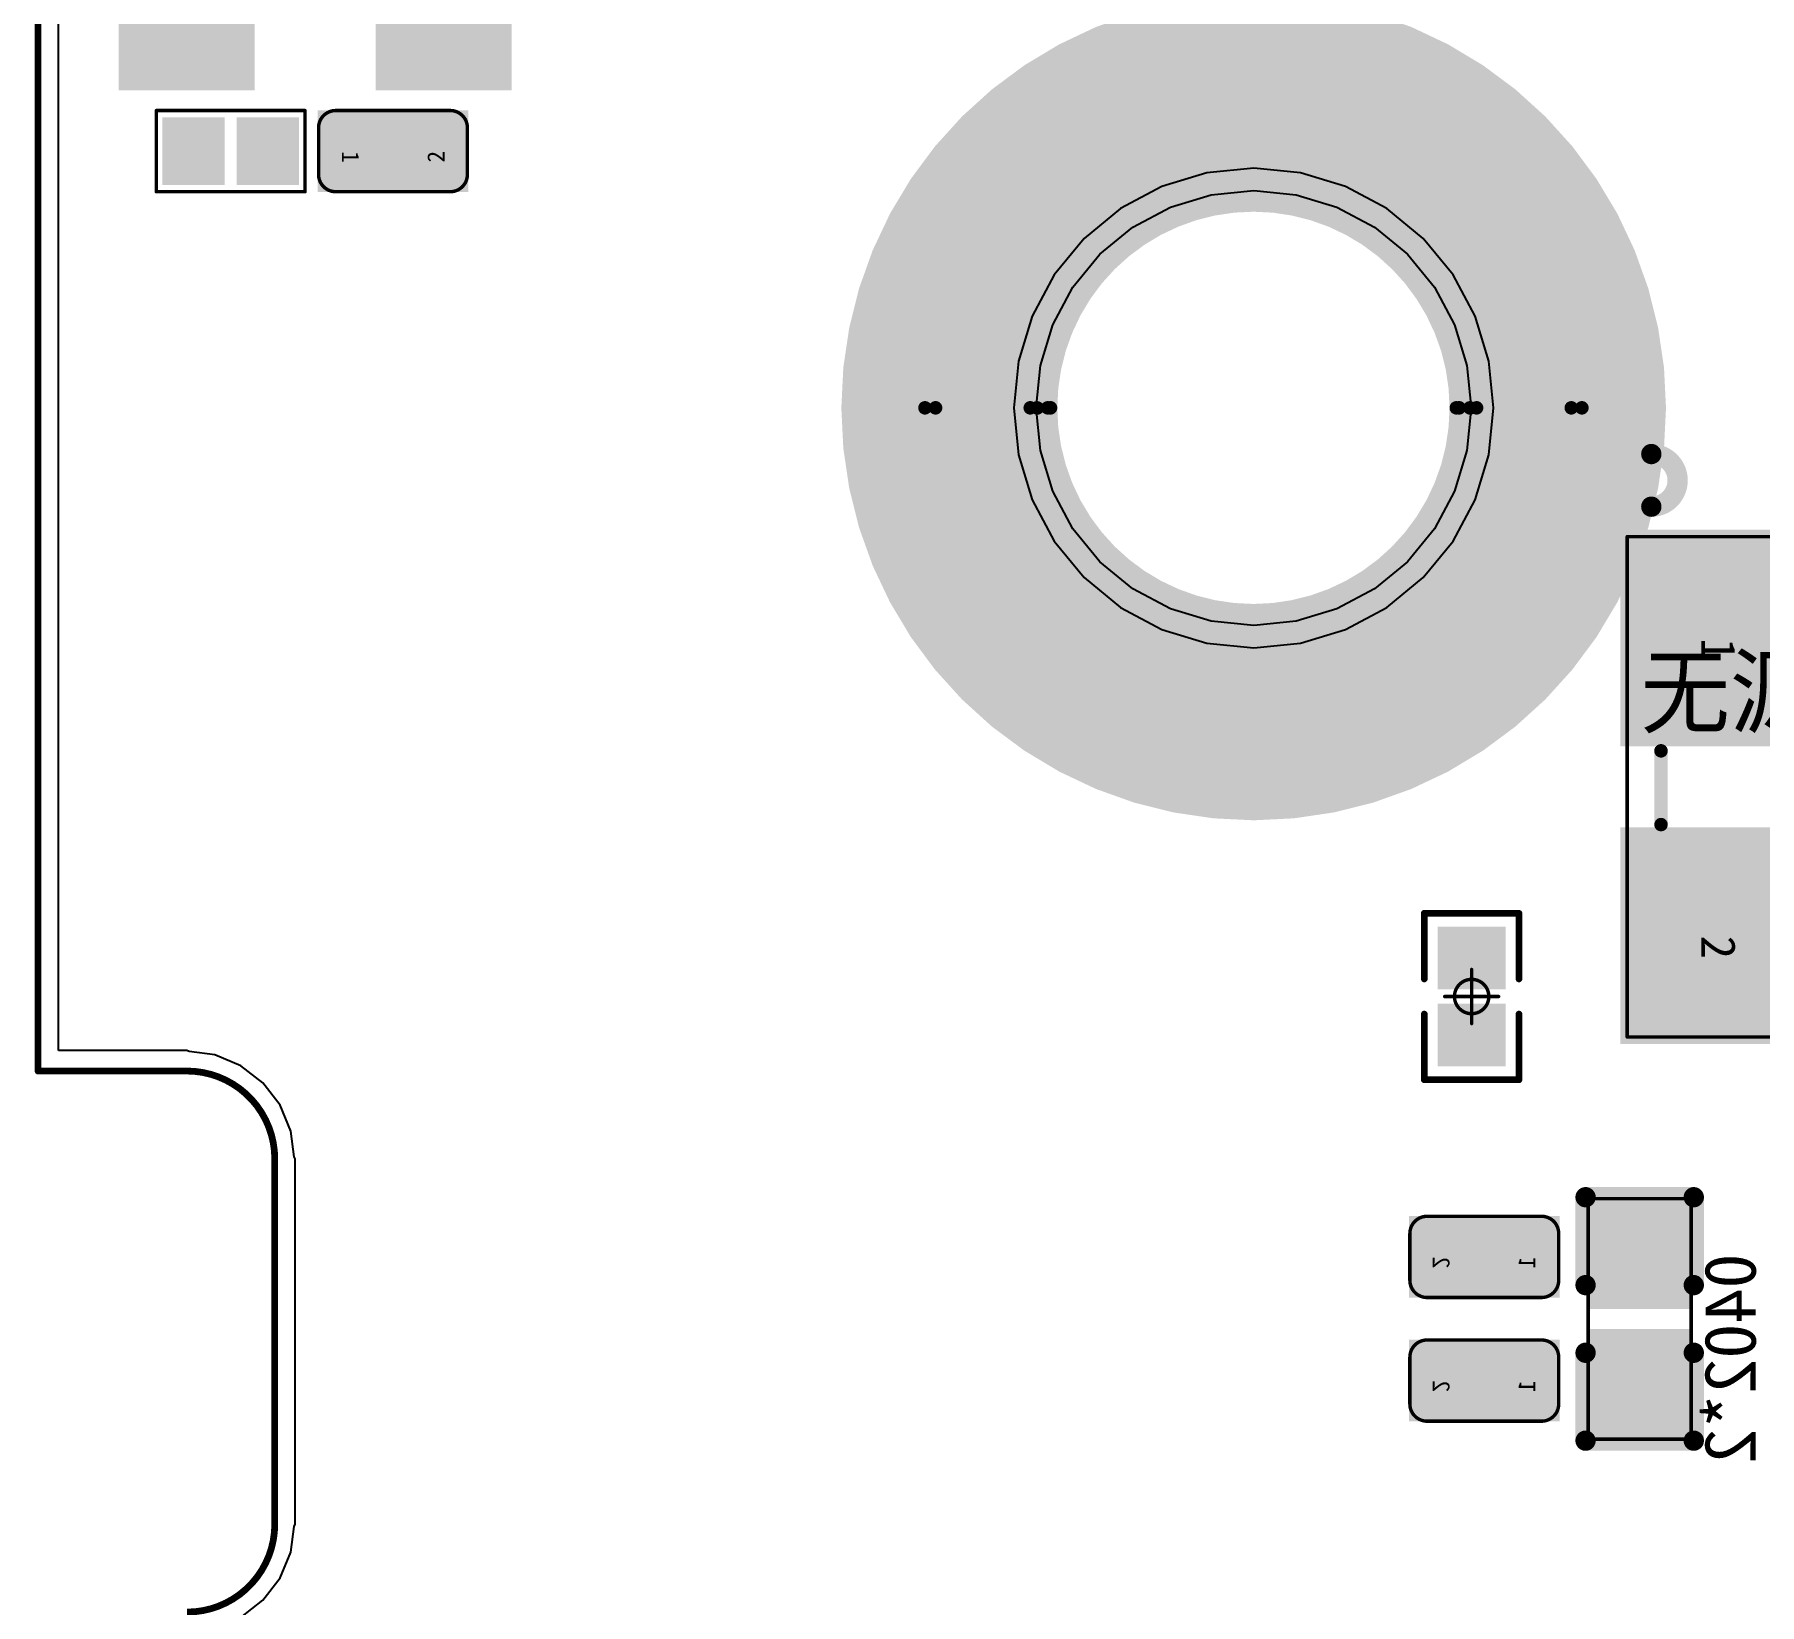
# Model space of a CAD drawing. Header units: millimetres. Extents: x 7.33 to 10.08, y 7.01 to 8.78.
# Drawn here: x 7.333 to 7.835, y 7.722 to 8.179 of the extents above; entities that cross this region are included whole.
import ezdxf

# ---------------------------------------------------------------- set-up
doc = ezdxf.new("R2010")
doc.units = ezdxf.units.MM
doc.header["$MEASUREMENT"] = 0
for name, color, linetype in [('BottomLayer', 5, 'Continuous'), ('BottomOverlay', 54, 'Continuous'), ('BottomPaste', 16, 'Continuous'), ('BottomSolder', 6, 'Continuous'), ('KeepOutLayer', 6, 'Continuous'), ('Mechanical1', 6, 'Continuous'), ('Mechanical15', 56, 'Continuous'), ('Mechanical16', 56, 'Continuous'), ('Mechanical20', 56, 'Continuous'), ('Mechanical5', 56, 'Continuous'), ('MidLayer5', 130, 'Continuous'), ('MidLayer6', 216, 'Continuous'), ('MultiLayer', 9, 'Continuous'), ('TopLayer', 1, 'Continuous'), ('TopOverlay', 2, 'Continuous'), ('TopPaste', 8, 'Continuous'), ('TopSolder', 216, 'Continuous')]:
    doc.layers.add(name, color=color, linetype=linetype)

# ---------------------------------------------------------------- blocks, each defined once
blk = doc.blocks.new('R0201_1')
at = {"layer": 'Mechanical15'}
for points, const_width in [([(0.005, 0, 1), (-0.005, 0, 1)], 0.001), ([(-0.00025, 0.00787, 1), (0.00025, 0.00787, 1)], 0.0005), ([(-0.00812, 0, 1), (-0.00762, 0, 1)], 0.0005), ([(-0.00525, 0, 1), (-0.00475, 0, 1)], 0.0005), ([(0.00475, 0, 1), (0.00525, 0, 1)], 0.0005), ([(0.00762, 0, 1), (0.00812, 0, 1)], 0.0005), ([(-0.00025, -0.00787, 1), (0.00025, -0.00787, 1)], 0.0005)]:
    blk.add_lwpolyline(points, format="xyb", close=True, dxfattribs=dict(at, const_width=const_width))
at = {"layer": 'Mechanical15', "const_width": 0.001}
for points in [[(0, 0.00787), (0, -0.00787)], [(-0.00787, 0), (0.00787, 0)]]:
    blk.add_lwpolyline(points, dxfattribs=at)
at = {"layer": 'TopLayer'}
for points in [[(-0.01831, -0.00787), (-0.00413, -0.00787), (-0.01831, 0.00787), (-0.00413, 0.00787)], [(0.00413, -0.00787), (0.01831, -0.00787), (0.00413, 0.00787), (0.01831, 0.00787)]]:
    blk.add_solid(points, dxfattribs=at)
at = {"layer": 'TopOverlay', "const_width": 0.00197}
for points in [[(-0.02421, 0.01378), (-0.00512, 0.01378)], [(-0.02421, 0.01378), (-0.02421, -0.01378)], [(0.00512, 0.01378), (0.02421, 0.01378)], [(0.02421, 0.01378), (0.02421, -0.01378)], [(-0.02421, -0.01378), (-0.00512, -0.01378)], [(0.00512, -0.01378), (0.02421, -0.01378)]]:
    blk.add_lwpolyline(points, dxfattribs=at)
at = {"layer": 'TopOverlay', "const_width": 0.000984}
for points in [[(-0.0247, 0.01378, 1), (-0.02372, 0.01378, 1)], [(-0.0247, 0.01378, 1), (-0.02372, 0.01378, 1)], [(-0.00561, 0.01378, 1), (-0.00463, 0.01378, 1)], [(0.00463, 0.01378, 1), (0.00561, 0.01378, 1)], [(0.02372, 0.01378, 1), (0.0247, 0.01378, 1)], [(0.02372, 0.01378, 1), (0.0247, 0.01378, 1)], [(-0.0247, -0.01378, 1), (-0.02372, -0.01378, 1)], [(-0.0247, -0.01378, 1), (-0.02372, -0.01378, 1)], [(-0.00561, -0.01378, 1), (-0.00463, -0.01378, 1)], [(0.00463, -0.01378, 1), (0.00561, -0.01378, 1)], [(0.02372, -0.01378, 1), (0.0247, -0.01378, 1)], [(0.02372, -0.01378, 1), (0.0247, -0.01378, 1)]]:
    blk.add_lwpolyline(points, format="xyb", close=True, dxfattribs=at)
at = {"layer": 'TopPaste'}
for points in [[(-0.01831, -0.00787), (-0.00413, -0.00787), (-0.01831, 0.00787), (-0.00413, 0.00787)], [(0.00413, -0.00787), (0.01831, -0.00787), (0.00413, 0.00787), (0.01831, 0.00787)]]:
    blk.add_solid(points, dxfattribs=at)
at = {"layer": 'TopSolder'}
for points in [[(-0.02031, -0.00987), (-0.00213, -0.00987), (-0.02031, 0.00987), (-0.00213, 0.00987)], [(0.00213, -0.00987), (0.02031, -0.00987), (0.00213, 0.00987), (0.02031, 0.00987)]]:
    blk.add_solid(points, dxfattribs=at)
blk = doc.blocks.new('CRY4_3R20X2R50X0R80_8')
at = {"layer": 'Mechanical16'}
for points, const_width in [([(-0.07283, 0.05906), (0.07283, 0.05906)], 0.001), ([(-0.07283, 0.05906), (-0.07283, -0.05906)], 0.001), ([(0.07283, 0.05906), (0.07283, -0.05906)], 0.001), ([(-0.01047, 0.04973), (0.01099, 0.04973)], 0.00394), ([(-0.06299, 0.00718), (-0.06299, -0.00561)], 0.00394), ([(0.06299, 0.00674), (0.06299, -0.00577)], 0.00394), ([(-0.01047, -0.04921), (0.01099, -0.04921)], 0.00394), ([(-0.07283, -0.05906), (0.07283, -0.05906)], 0.001)]:
    blk.add_lwpolyline(points, dxfattribs=dict(at, const_width=const_width))
for points, const_width in [([(-0.07308, 0.05906, 1), (-0.07258, 0.05906, 1)], 0.0005), ([(-0.07308, 0.05906, 1), (-0.07258, 0.05906, 1)], 0.0005), ([(0.07258, 0.05906, 1), (0.07308, 0.05906, 1)], 0.0005), ([(0.07258, 0.05906, 1), (0.07308, 0.05906, 1)], 0.0005), ([(-0.01145, 0.04973, 1), (-0.00949, 0.04973, 1)], 0.00197), ([(0.01001, 0.04973, 1), (0.01197, 0.04973, 1)], 0.00197), ([(-0.06398, 0.00718, 1), (-0.062, 0.00718, 1)], 0.00197), ([(0.062, 0.00674, 1), (0.06398, 0.00674, 1)], 0.00197), ([(-0.06398, -0.00561, 1), (-0.062, -0.00561, 1)], 0.00197), ([(0.062, -0.00577, 1), (0.06398, -0.00577, 1)], 0.00197), ([(-0.08154, -0.05203, 1), (-0.09686, -0.05203, 1)], 0.00591), ([(-0.09834, -0.05203, 1), (-0.09538, -0.05203, 1)], 0.00296), ([(-0.08302, -0.05203, 1), (-0.08006, -0.05203, 1)], 0.00296), ([(-0.01145, -0.04921, 1), (-0.00949, -0.04921, 1)], 0.00197), ([(0.01001, -0.04921, 1), (0.01197, -0.04921, 1)], 0.00197), ([(-0.07308, -0.05906, 1), (-0.07258, -0.05906, 1)], 0.0005), ([(-0.07308, -0.05906, 1), (-0.07258, -0.05906, 1)], 0.0005), ([(0.07258, -0.05906, 1), (0.07308, -0.05906, 1)], 0.0005), ([(0.07258, -0.05906, 1), (0.07308, -0.05906, 1)], 0.0005)]:
    blk.add_lwpolyline(points, format="xyb", close=True, dxfattribs=dict(at, const_width=const_width))
at = {"layer": 'TopLayer'}
for points in [[(-0.01575, 0.00984), (-0.01575, 0.05708), (-0.07087, 0.00984), (-0.07087, 0.05708)], [(0.07087, 0.00984), (0.07087, 0.05708), (0.01575, 0.00984), (0.01575, 0.05708)], [(-0.01575, -0.05708), (-0.01575, -0.00984), (-0.07087, -0.05708), (-0.07087, -0.00984)], [(0.07087, -0.05708), (0.07087, -0.00984), (0.01575, -0.05708), (0.01575, -0.00984)]]:
    blk.add_solid(points, dxfattribs=at)
at = {"layer": 'TopOverlay', "const_width": 0.00394}
for points in [[(-0.01047, 0.04973), (0.01099, 0.04973)], [(-0.06299, 0.00718), (-0.06299, -0.00561)], [(0.06299, 0.00674), (0.06299, -0.00577)], [(-0.01047, -0.04921), (0.01099, -0.04921)]]:
    blk.add_lwpolyline(points, dxfattribs=at)
at = {"layer": 'TopOverlay'}
for points, const_width in [([(-0.01145, 0.04973, 1), (-0.00949, 0.04973, 1)], 0.00197), ([(0.01001, 0.04973, 1), (0.01197, 0.04973, 1)], 0.00197), ([(-0.06398, 0.00718, 1), (-0.062, 0.00718, 1)], 0.00197), ([(0.062, 0.00674, 1), (0.06398, 0.00674, 1)], 0.00197), ([(-0.06398, -0.00561, 1), (-0.062, -0.00561, 1)], 0.00197), ([(0.062, -0.00577, 1), (0.06398, -0.00577, 1)], 0.00197), ([(-0.08154, -0.05203, 1), (-0.09686, -0.05203, 1)], 0.00591), ([(-0.09834, -0.05203, 1), (-0.09538, -0.05203, 1)], 0.00296), ([(-0.08302, -0.05203, 1), (-0.08006, -0.05203, 1)], 0.00296), ([(-0.01145, -0.04921, 1), (-0.00949, -0.04921, 1)], 0.00197), ([(0.01001, -0.04921, 1), (0.01197, -0.04921, 1)], 0.00197)]:
    blk.add_lwpolyline(points, format="xyb", close=True, dxfattribs=dict(at, const_width=const_width))
at = {"layer": 'TopPaste'}
for points in [[(-0.01575, 0.00984), (-0.01575, 0.05708), (-0.07087, 0.00984), (-0.07087, 0.05708)], [(0.07087, 0.00984), (0.07087, 0.05708), (0.01575, 0.00984), (0.01575, 0.05708)], [(-0.01575, -0.05708), (-0.01575, -0.00984), (-0.07087, -0.05708), (-0.07087, -0.00984)], [(0.07087, -0.05708), (0.07087, -0.00984), (0.01575, -0.05708), (0.01575, -0.00984)]]:
    blk.add_solid(points, dxfattribs=at)
at = {"layer": 'TopSolder'}
for points in [[(-0.01175, 0.00584), (-0.01175, 0.06108), (-0.07487, 0.00584), (-0.07487, 0.06108)], [(0.07487, 0.00584), (0.07487, 0.06108), (0.01175, 0.00584), (0.01175, 0.06108)], [(-0.01175, -0.06108), (-0.01175, -0.00584), (-0.07487, -0.06108), (-0.07487, -0.00584)], [(0.07487, -0.06108), (0.07487, -0.00584), (0.01175, -0.06108), (0.01175, -0.00584)]]:
    blk.add_solid(points, dxfattribs=at)
at = {"layer": 'Mechanical20'}
for s, p in [('4', (-0.04331, 0.02946)), ('3', (0.04331, 0.02946)), ('1', (-0.04331, -0.03746)), ('2', (0.04331, -0.03746))]:
    blk.add_text(s, height=0.01, dxfattribs=at).set_placement(p)
blk = doc.blocks.new('R0201_66')
at = {"layer": 'TopLayer'}
for points in [[(-0.01792, -0.00787), (-0.00375, -0.00787), (-0.01792, 0.00788), (-0.00375, 0.00788)], [(0.00374, -0.00787), (0.01791, -0.00787), (0.00374, 0.00788), (0.01791, 0.00788)]]:
    blk.add_solid(points, dxfattribs=at)
at = {"layer": 'TopOverlay', "const_width": 0.001}
for points in [[(-0.02166, 0.01182), (0.02166, 0.01182)], [(-0.02166, -0.01182), (-0.02166, 0.01182)], [(0.02166, -0.01182), (0.02166, 0.01182)], [(-0.02166, -0.01182), (0.02166, -0.01182)]]:
    blk.add_lwpolyline(points, dxfattribs=at)
at = {"layer": 'TopOverlay', "const_width": 0.0005}
for points in [[(-0.02191, 0.01182, 1), (-0.02141, 0.01182, 1)], [(-0.02191, 0.01182, 1), (-0.02141, 0.01182, 1)], [(0.02141, 0.01182, 1), (0.02191, 0.01182, 1)], [(0.02141, 0.01182, 1), (0.02191, 0.01182, 1)], [(-0.02191, -0.01182, 1), (-0.02141, -0.01182, 1)], [(-0.02191, -0.01182, 1), (-0.02141, -0.01182, 1)], [(0.02141, -0.01182, 1), (0.02191, -0.01182, 1)], [(0.02141, -0.01182, 1), (0.02191, -0.01182, 1)]]:
    blk.add_lwpolyline(points, format="xyb", close=True, dxfattribs=at)
at = {"layer": 'TopPaste'}
for points in [[(-0.01792, -0.00787), (-0.00375, -0.00787), (-0.01792, 0.00788), (-0.00375, 0.00788)], [(0.00374, -0.00787), (0.01791, -0.00787), (0.00374, 0.00788), (0.01791, 0.00788)]]:
    blk.add_solid(points, dxfattribs=at)
at = {"layer": 'TopSolder'}
for points in [[(-0.01992, -0.00987), (-0.00175, -0.00987), (-0.01992, 0.00988), (-0.00175, 0.00988)], [(0.00174, -0.00987), (0.01991, -0.00987), (0.00174, 0.00988), (0.01991, 0.00988)]]:
    blk.add_solid(points, dxfattribs=at)
blk = doc.blocks.new('R0402_B_198')
at = {"layer": 'BottomLayer'}
for points in [[(-0.0069, 0.01082), (-0.02855, 0.01082), (-0.0069, -0.01082), (-0.02855, -0.01082)], [(0.02855, 0.01082), (0.0069, 0.01082), (0.02855, -0.01082), (0.0069, -0.01082)]]:
    blk.add_solid(points, dxfattribs=at)
at = {"layer": 'BottomOverlay', "const_width": 0.00591}
for points in [[(-0.03543, 0.01575), (-0.00984, 0.01575)], [(-0.03543, 0.01575), (-0.03543, -0.01575)], [(0.00984, 0.01575), (0.03543, 0.01575)], [(0.03543, 0.01575), (0.03543, -0.01575)], [(-0.03543, -0.01575), (-0.00984, -0.01575)], [(0.00984, -0.01575), (0.03543, -0.01575)]]:
    blk.add_lwpolyline(points, dxfattribs=at)
at = {"layer": 'BottomOverlay', "const_width": 0.00295}
for points in [[(-0.03691, 0.01575, 1), (-0.03395, 0.01575, 1)], [(-0.03691, 0.01575, 1), (-0.03395, 0.01575, 1)], [(-0.01132, 0.01575, 1), (-0.00836, 0.01575, 1)], [(0.00836, 0.01575, 1), (0.01132, 0.01575, 1)], [(0.03395, 0.01575, 1), (0.03691, 0.01575, 1)], [(0.03395, 0.01575, 1), (0.03691, 0.01575, 1)], [(-0.03691, -0.01575, 1), (-0.03395, -0.01575, 1)], [(-0.03691, -0.01575, 1), (-0.03395, -0.01575, 1)], [(-0.01132, -0.01575, 1), (-0.00836, -0.01575, 1)], [(0.00836, -0.01575, 1), (0.01132, -0.01575, 1)], [(0.03395, -0.01575, 1), (0.03691, -0.01575, 1)], [(0.03395, -0.01575, 1), (0.03691, -0.01575, 1)]]:
    blk.add_lwpolyline(points, format="xyb", close=True, dxfattribs=at)
at = {"layer": 'BottomPaste'}
for points in [[(-0.0069, 0.01082), (-0.02855, 0.01082), (-0.0069, -0.01082), (-0.02855, -0.01082)], [(0.02855, 0.01082), (0.0069, 0.01082), (0.02855, -0.01082), (0.0069, -0.01082)]]:
    blk.add_solid(points, dxfattribs=at)
at = {"layer": 'BottomSolder'}
for points in [[(-0.0029, 0.01482), (-0.03254, 0.01482), (-0.0029, -0.01482), (-0.03254, -0.01482)], [(0.03254, 0.01482), (0.0029, 0.01482), (0.03254, -0.01482), (0.0029, -0.01482)]]:
    blk.add_solid(points, dxfattribs=at)
at = {"layer": 'Mechanical16'}
for points, const_width in [([(-0.03543, 0.01575), (-0.03543, -0.01575)], 0.00591), ([(-0.03543, 0.01575), (-0.00984, 0.01575)], 0.00591), ([(-0.035, 0.015), (0.035, 0.015)], 0.001), ([(-0.035, 0.015), (-0.035, -0.015)], 0.001), ([(0.00984, 0.01575), (0.03543, 0.01575)], 0.00591), ([(0.03543, 0.01575), (0.03543, -0.01575)], 0.00591), ([(0.035, 0.015), (0.035, -0.015)], 0.001), ([(-0.03543, -0.01575), (-0.00984, -0.01575)], 0.00591), ([(-0.035, -0.015), (0.035, -0.015)], 0.001), ([(0.00984, -0.01575), (0.03543, -0.01575)], 0.00591)]:
    blk.add_lwpolyline(points, dxfattribs=dict(at, const_width=const_width))
for points, const_width in [([(-0.03691, 0.01575, 1), (-0.03395, 0.01575, 1)], 0.00295), ([(-0.03691, 0.01575, 1), (-0.03395, 0.01575, 1)], 0.00295), ([(-0.03525, 0.015, 1), (-0.03475, 0.015, 1)], 0.0005), ([(-0.03525, 0.015, 1), (-0.03475, 0.015, 1)], 0.0005), ([(-0.01132, 0.01575, 1), (-0.00836, 0.01575, 1)], 0.00295), ([(0.00836, 0.01575, 1), (0.01132, 0.01575, 1)], 0.00295), ([(0.03395, 0.01575, 1), (0.03691, 0.01575, 1)], 0.00295), ([(0.03395, 0.01575, 1), (0.03691, 0.01575, 1)], 0.00295), ([(0.03475, 0.015, 1), (0.03525, 0.015, 1)], 0.0005), ([(0.03475, 0.015, 1), (0.03525, 0.015, 1)], 0.0005), ([(-0.03691, -0.01575, 1), (-0.03395, -0.01575, 1)], 0.00295), ([(-0.03691, -0.01575, 1), (-0.03395, -0.01575, 1)], 0.00295), ([(-0.03525, -0.015, 1), (-0.03475, -0.015, 1)], 0.0005), ([(-0.03525, -0.015, 1), (-0.03475, -0.015, 1)], 0.0005), ([(-0.01132, -0.01575, 1), (-0.00836, -0.01575, 1)], 0.00295), ([(0.00836, -0.01575, 1), (0.01132, -0.01575, 1)], 0.00295), ([(0.03395, -0.01575, 1), (0.03691, -0.01575, 1)], 0.00295), ([(0.03395, -0.01575, 1), (0.03691, -0.01575, 1)], 0.00295), ([(0.03475, -0.015, 1), (0.03525, -0.015, 1)], 0.0005), ([(0.03475, -0.015, 1), (0.03525, -0.015, 1)], 0.0005)]:
    blk.add_lwpolyline(points, format="xyb", close=True, dxfattribs=dict(at, const_width=const_width))
blk = doc.blocks.new('SOT_23_214')
at = {"layer": 'Mechanical16', "const_width": 0.00606}
for points in [[(-0.06299, 0.03543), (-0.03, 0.03543)], [(-0.06299, -0.03557), (-0.06299, 0.03543)], [(0.03, 0.03543), (0.06299, 0.03543)], [(0.06299, -0.03557), (0.06299, 0.03543)], [(-0.00984, -0.03543), (0.00984, -0.03543)]]:
    blk.add_lwpolyline(points, dxfattribs=at)
at = {"layer": 'Mechanical16', "const_width": 0.00303}
for points in [[(-0.0645, 0.03543, 1), (-0.06147, 0.03543, 1)], [(-0.0645, 0.03543, 1), (-0.06147, 0.03543, 1)], [(-0.03151, 0.03543, 1), (-0.02849, 0.03543, 1)], [(0.02849, 0.03543, 1), (0.03151, 0.03543, 1)], [(0.06147, 0.03543, 1), (0.0645, 0.03543, 1)], [(0.06147, 0.03543, 1), (0.0645, 0.03543, 1)], [(-0.0645, -0.03557, 1), (-0.06147, -0.03557, 1)], [(-0.01135, -0.03543, 1), (-0.00832, -0.03543, 1)], [(0.00832, -0.03543, 1), (0.01135, -0.03543, 1)], [(0.06147, -0.03557, 1), (0.0645, -0.03557, 1)]]:
    blk.add_lwpolyline(points, format="xyb", close=True, dxfattribs=at)
at = {"layer": 'TopLayer'}
for points in [[(-0.01575, 0.02166), (0.01575, 0.02166), (-0.01575, 0.06497), (0.01575, 0.06497)], [(-0.05315, -0.06497), (-0.02165, -0.06497), (-0.05315, -0.02166), (-0.02165, -0.02166)], [(0.02165, -0.06497), (0.05315, -0.06497), (0.02165, -0.02166), (0.05315, -0.02166)]]:
    blk.add_solid(points, dxfattribs=at)
at = {"layer": 'TopOverlay', "const_width": 0.00606}
for points in [[(-0.06299, -0.03557), (-0.06299, 0.03543)], [(-0.06299, 0.03543), (-0.03, 0.03543)], [(0.03, 0.03543), (0.06299, 0.03543)], [(0.06299, -0.03557), (0.06299, 0.03543)], [(-0.00984, -0.03543), (0.00984, -0.03543)]]:
    blk.add_lwpolyline(points, dxfattribs=at)
at = {"layer": 'TopOverlay', "const_width": 0.00303}
for points in [[(-0.0645, 0.03543, 1), (-0.06147, 0.03543, 1)], [(-0.0645, 0.03543, 1), (-0.06147, 0.03543, 1)], [(-0.03151, 0.03543, 1), (-0.02849, 0.03543, 1)], [(0.02849, 0.03543, 1), (0.03151, 0.03543, 1)], [(0.06147, 0.03543, 1), (0.0645, 0.03543, 1)], [(0.06147, 0.03543, 1), (0.0645, 0.03543, 1)], [(-0.0645, -0.03557, 1), (-0.06147, -0.03557, 1)], [(-0.01135, -0.03543, 1), (-0.00832, -0.03543, 1)], [(0.00832, -0.03543, 1), (0.01135, -0.03543, 1)], [(0.06147, -0.03557, 1), (0.0645, -0.03557, 1)]]:
    blk.add_lwpolyline(points, format="xyb", close=True, dxfattribs=at)
at = {"layer": 'TopPaste'}
for points in [[(-0.01575, 0.02166), (0.01575, 0.02166), (-0.01575, 0.06497), (0.01575, 0.06497)], [(-0.05315, -0.06497), (-0.02165, -0.06497), (-0.05315, -0.02166), (-0.02165, -0.02166)], [(0.02165, -0.06497), (0.05315, -0.06497), (0.02165, -0.02166), (0.05315, -0.02166)]]:
    blk.add_solid(points, dxfattribs=at)
at = {"layer": 'TopSolder'}
for points in [[(-0.01975, 0.01766), (0.01975, 0.01766), (-0.01975, 0.06897), (0.01975, 0.06897)], [(-0.05715, -0.06897), (-0.01765, -0.06897), (-0.05715, -0.01766), (-0.01765, -0.01766)], [(0.01765, -0.06897), (0.05715, -0.06897), (0.01765, -0.01766), (0.05715, -0.01766)]]:
    blk.add_solid(points, dxfattribs=at)
blk = doc.blocks.new('C0201_312')
at = {"layer": 'TopLayer'}
for points in [[(-0.01792, -0.00787), (-0.00375, -0.00787), (-0.01792, 0.00788), (-0.00375, 0.00788)], [(0.00374, -0.00787), (0.01791, -0.00787), (0.00374, 0.00788), (0.01791, 0.00788)]]:
    blk.add_solid(points, dxfattribs=at)
at = {"layer": 'TopOverlay', "const_width": 0.001}
for points in [[(-0.02166, 0.00681, -0.414178), (-0.01666, 0.01182)], [(0.01665, 0.01182, -0.414132), (0.02166, 0.00681)], [(-0.01666, -0.01182, -0.414249), (-0.02166, -0.00681)], [(0.02166, -0.00681, -0.414214), (0.01665, -0.01182)]]:
    blk.add_lwpolyline(points, format="xyb", dxfattribs=at)
for points in [[(-0.01666, 0.01182), (0.01665, 0.01182)], [(-0.02166, -0.00681), (-0.02166, 0.00681)], [(0.02166, -0.00681), (0.02166, 0.00681)], [(-0.01666, -0.01182), (0.01665, -0.01182)]]:
    blk.add_lwpolyline(points, dxfattribs=at)
at = {"layer": 'TopOverlay', "const_width": 0.0005}
for points in [[(-0.01691, 0.01182, 1), (-0.01641, 0.01182, 1)], [(-0.01691, 0.01182, 1), (-0.01641, 0.01182, 1)], [(0.0164, 0.01182, 1), (0.0169, 0.01182, 1)], [(0.0164, 0.01182, 1), (0.0169, 0.01182, 1)], [(-0.02191, 0.00681, 1), (-0.02141, 0.00681, 1)], [(-0.02191, 0.00681, 1), (-0.02141, 0.00681, 1)], [(0.02141, 0.00681, 1), (0.02191, 0.00681, 1)], [(0.02141, 0.00681, 1), (0.02191, 0.00681, 1)], [(-0.02191, -0.00681, 1), (-0.02141, -0.00681, 1)], [(-0.02191, -0.00681, 1), (-0.02141, -0.00681, 1)], [(0.02141, -0.00681, 1), (0.02191, -0.00681, 1)], [(0.02141, -0.00681, 1), (0.02191, -0.00681, 1)], [(-0.01691, -0.01182, 1), (-0.01641, -0.01182, 1)], [(-0.01691, -0.01182, 1), (-0.01641, -0.01182, 1)], [(0.0164, -0.01182, 1), (0.0169, -0.01182, 1)], [(0.0164, -0.01182, 1), (0.0169, -0.01182, 1)]]:
    blk.add_lwpolyline(points, format="xyb", close=True, dxfattribs=at)
at = {"layer": 'TopPaste'}
for points in [[(-0.01792, -0.00787), (-0.00375, -0.00787), (-0.01792, 0.00788), (-0.00375, 0.00788)], [(0.00374, -0.00787), (0.01791, -0.00787), (0.00374, 0.00788), (0.01791, 0.00788)]]:
    blk.add_solid(points, dxfattribs=at)
at = {"layer": 'TopSolder'}
for points in [[(-0.02192, -0.01187), (0.00025, -0.01187), (-0.02192, 0.01188), (0.00025, 0.01188)], [(-0.00026, -0.01187), (0.02191, -0.01187), (-0.00026, 0.01188), (0.02191, 0.01188)]]:
    blk.add_solid(points, dxfattribs=at)
at = {"layer": 'Mechanical20'}
for s, rotation, p in [('1', 270, (-0.01484, 0)), ('2', 90, (0.015, -0.00333))]:
    blk.add_text(s, height=0.005, rotation=rotation, dxfattribs=at).set_placement(p)
blk = doc.blocks.new('C0201_B_538')
at = {"layer": 'BottomLayer'}
for points in [[(-0.01792, -0.00788), (-0.00375, -0.00788), (-0.01792, 0.00787), (-0.00375, 0.00787)], [(0.00374, -0.00788), (0.01791, -0.00788), (0.00374, 0.00787), (0.01791, 0.00787)]]:
    blk.add_solid(points, dxfattribs=at)
at = {"layer": 'BottomOverlay', "const_width": 0.001}
for points in [[(-0.02166, 0.00681, -0.414249), (-0.01666, 0.01182)], [(0.01665, 0.01182, -0.414214), (0.02166, 0.00681)], [(-0.01666, -0.01182, -0.414178), (-0.02166, -0.00681)], [(0.02166, -0.00681, -0.414132), (0.01665, -0.01182)]]:
    blk.add_lwpolyline(points, format="xyb", dxfattribs=at)
for points in [[(0.01665, 0.01182), (-0.01666, 0.01182)], [(-0.02166, 0.00681), (-0.02166, -0.00681)], [(0.02166, 0.00681), (0.02166, -0.00681)], [(0.01665, -0.01182), (-0.01666, -0.01182)]]:
    blk.add_lwpolyline(points, dxfattribs=at)
at = {"layer": 'BottomOverlay', "const_width": 0.0005}
for points in [[(-0.01691, 0.01182, 1), (-0.01641, 0.01182, 1)], [(-0.01691, 0.01182, 1), (-0.01641, 0.01182, 1)], [(0.0164, 0.01182, 1), (0.0169, 0.01182, 1)], [(0.0164, 0.01182, 1), (0.0169, 0.01182, 1)], [(-0.02191, 0.00681, 1), (-0.02141, 0.00681, 1)], [(-0.02191, 0.00681, 1), (-0.02141, 0.00681, 1)], [(0.02141, 0.00681, 1), (0.02191, 0.00681, 1)], [(0.02141, 0.00681, 1), (0.02191, 0.00681, 1)], [(-0.02191, -0.00681, 1), (-0.02141, -0.00681, 1)], [(-0.02191, -0.00681, 1), (-0.02141, -0.00681, 1)], [(0.02141, -0.00681, 1), (0.02191, -0.00681, 1)], [(0.02141, -0.00681, 1), (0.02191, -0.00681, 1)], [(-0.01691, -0.01182, 1), (-0.01641, -0.01182, 1)], [(-0.01691, -0.01182, 1), (-0.01641, -0.01182, 1)], [(0.0164, -0.01182, 1), (0.0169, -0.01182, 1)], [(0.0164, -0.01182, 1), (0.0169, -0.01182, 1)]]:
    blk.add_lwpolyline(points, format="xyb", close=True, dxfattribs=at)
at = {"layer": 'BottomPaste'}
for points in [[(-0.01792, -0.00788), (-0.00375, -0.00788), (-0.01792, 0.00787), (-0.00375, 0.00787)], [(0.00374, -0.00788), (0.01791, -0.00788), (0.00374, 0.00787), (0.01791, 0.00787)]]:
    blk.add_solid(points, dxfattribs=at)
at = {"layer": 'BottomSolder'}
for points in [[(-0.02192, -0.01188), (0.00025, -0.01188), (-0.02192, 0.01187), (0.00025, 0.01187)], [(-0.00026, -0.01188), (0.02191, -0.01188), (-0.00026, 0.01187), (0.02191, 0.01187)]]:
    blk.add_solid(points, dxfattribs=at)
at = {"layer": 'Mechanical20', "text_generation_flag": 2}
for s, rotation, p in [('1', -90, (-0.01484, 0)), ('2', 90, (0.015, 0.00333))]:
    blk.add_text(s, height=0.005, rotation=rotation, dxfattribs=at).set_placement(p)
blk = doc.blocks.new('C0201_B_539')
at = {"layer": 'BottomLayer'}
for points in [[(-0.01792, -0.00788), (-0.00375, -0.00788), (-0.01792, 0.00787), (-0.00375, 0.00787)], [(0.00374, -0.00788), (0.01791, -0.00788), (0.00374, 0.00787), (0.01791, 0.00787)]]:
    blk.add_solid(points, dxfattribs=at)
at = {"layer": 'BottomOverlay', "const_width": 0.001}
for points in [[(-0.02166, 0.00681, -0.414249), (-0.01666, 0.01182)], [(0.01665, 0.01182, -0.414214), (0.02166, 0.00681)], [(-0.01666, -0.01182, -0.414178), (-0.02166, -0.00681)], [(0.02166, -0.00681, -0.414132), (0.01665, -0.01182)]]:
    blk.add_lwpolyline(points, format="xyb", dxfattribs=at)
for points in [[(0.01665, 0.01182), (-0.01666, 0.01182)], [(-0.02166, 0.00681), (-0.02166, -0.00681)], [(0.02166, 0.00681), (0.02166, -0.00681)], [(0.01665, -0.01182), (-0.01666, -0.01182)]]:
    blk.add_lwpolyline(points, dxfattribs=at)
at = {"layer": 'BottomOverlay', "const_width": 0.0005}
for points in [[(-0.01691, 0.01182, 1), (-0.01641, 0.01182, 1)], [(-0.01691, 0.01182, 1), (-0.01641, 0.01182, 1)], [(0.0164, 0.01182, 1), (0.0169, 0.01182, 1)], [(0.0164, 0.01182, 1), (0.0169, 0.01182, 1)], [(-0.02191, 0.00681, 1), (-0.02141, 0.00681, 1)], [(-0.02191, 0.00681, 1), (-0.02141, 0.00681, 1)], [(0.02141, 0.00681, 1), (0.02191, 0.00681, 1)], [(0.02141, 0.00681, 1), (0.02191, 0.00681, 1)], [(-0.02191, -0.00681, 1), (-0.02141, -0.00681, 1)], [(-0.02191, -0.00681, 1), (-0.02141, -0.00681, 1)], [(0.02141, -0.00681, 1), (0.02191, -0.00681, 1)], [(0.02141, -0.00681, 1), (0.02191, -0.00681, 1)], [(-0.01691, -0.01182, 1), (-0.01641, -0.01182, 1)], [(-0.01691, -0.01182, 1), (-0.01641, -0.01182, 1)], [(0.0164, -0.01182, 1), (0.0169, -0.01182, 1)], [(0.0164, -0.01182, 1), (0.0169, -0.01182, 1)]]:
    blk.add_lwpolyline(points, format="xyb", close=True, dxfattribs=at)
at = {"layer": 'BottomPaste'}
for points in [[(-0.01792, -0.00788), (-0.00375, -0.00788), (-0.01792, 0.00787), (-0.00375, 0.00787)], [(0.00374, -0.00788), (0.01791, -0.00788), (0.00374, 0.00787), (0.01791, 0.00787)]]:
    blk.add_solid(points, dxfattribs=at)
at = {"layer": 'BottomSolder'}
for points in [[(-0.02192, -0.01188), (0.00025, -0.01188), (-0.02192, 0.01187), (0.00025, 0.01187)], [(-0.00026, -0.01188), (0.02191, -0.01188), (-0.00026, 0.01187), (0.02191, 0.01187)]]:
    blk.add_solid(points, dxfattribs=at)
at = {"layer": 'Mechanical20', "text_generation_flag": 2}
for s, rotation, p in [('1', -90, (-0.01484, 0)), ('2', 90, (0.015, 0.00333))]:
    blk.add_text(s, height=0.005, rotation=rotation, dxfattribs=at).set_placement(p)

msp = doc.modelspace()

# ---------------------------------------------------------------- linework, layer by layer
at = {"layer": 'BottomOverlay'}
for points, const_width in [([(7.78021, 8.06999, 1), (7.59518, 8.06999, 1)], 0.055), ([(7.78323, 8.07003, 1), (7.59202, 8.07003, 1)], 0.00394), ([(7.78015, 8.07003, 1), (7.59511, 8.07003, 1)], 0.00394), ([(7.75259, 8.07003, 1), (7.62267, 8.07003, 1)], 0.00394), ([(7.75062, 8.07003, 1), (7.62464, 8.07003, 1)], 0.00394), ([(7.74752, 8.07003, 1), (7.62773, 8.07003, 1)], 0.00394), ([(7.74668, 8.07003, 1), (7.62857, 8.07003, 1)], 0.00394), ([(7.58143, 8.06999, 1), (7.60893, 8.06999, 1)], 0.0275), ([(7.76646, 8.06999, 1), (7.79396, 8.06999, 1)], 0.0275), ([(7.59104, 8.07003, 1), (7.59301, 8.07003, 1)], 0.00197), ([(7.59412, 8.07003, 1), (7.59609, 8.07003, 1)], 0.00197), ([(7.62168, 8.07003, 1), (7.62365, 8.07003, 1)], 0.00197), ([(7.62365, 8.07003, 1), (7.62562, 8.07003, 1)], 0.00197), ([(7.62675, 8.07003, 1), (7.62872, 8.07003, 1)], 0.00197), ([(7.62759, 8.07003, 1), (7.62956, 8.07003, 1)], 0.00197), ([(7.7457, 8.07003, 1), (7.74767, 8.07003, 1)], 0.00197), ([(7.74654, 8.07003, 1), (7.74851, 8.07003, 1)], 0.00197), ([(7.74964, 8.07003, 1), (7.7516, 8.07003, 1)], 0.00197), ([(7.7516, 8.07003, 1), (7.75357, 8.07003, 1)], 0.00197), ([(7.77916, 8.07003, 1), (7.78113, 8.07003, 1)], 0.00197), ([(7.78225, 8.07003, 1), (7.78422, 8.07003, 1)], 0.00197)]:
    msp.add_lwpolyline(points, format="xyb", close=True, dxfattribs=dict(at, const_width=const_width))
at = {"layer": 'KeepOutLayer', "const_width": 0.00197}
for points in [[(7.33387, 7.877), (7.33387, 8.75889)], [(7.33387, 7.877), (7.37718, 7.877)], [(7.40277, 7.74511), (7.40277, 7.85141)]]:
    msp.add_lwpolyline(points, dxfattribs=at)
at = {"layer": 'KeepOutLayer'}
for points, const_width in [([(7.75069, 8.06999, 1), (7.6247, 8.06999, 1)], 0.00394), ([(7.62372, 8.06999, 1), (7.62569, 8.06999, 1)], 0.00197), ([(7.7497, 8.06999, 1), (7.75167, 8.06999, 1)], 0.00197), ([(7.33338, 7.877, 1), (7.33437, 7.877, 1)], 0.000984), ([(7.33338, 7.877, 1), (7.33437, 7.877, 1)], 0.000984), ([(7.37669, 7.877, 1), (7.37767, 7.877, 1)], 0.000984), ([(7.37669, 7.877, 1), (7.37767, 7.877, 1)], 0.000984), ([(7.40228, 7.85141, 1), (7.40326, 7.85141, 1)], 0.000984), ([(7.40228, 7.85141, 1), (7.40326, 7.85141, 1)], 0.000984), ([(7.40228, 7.74511, 1), (7.40326, 7.74511, 1)], 0.000984), ([(7.40228, 7.74511, 1), (7.40326, 7.74511, 1)], 0.000984)]:
    msp.add_lwpolyline(points, format="xyb", close=True, dxfattribs=dict(at, const_width=const_width))
at = {"layer": 'KeepOutLayer', "const_width": 0.00197}
for points in [[(7.37718, 7.877, -0.414214), (7.40277, 7.85141)], [(7.40277, 7.74511, -0.414214), (7.37718, 7.71952)]]:
    msp.add_lwpolyline(points, format="xyb", dxfattribs=at)
at = {"layer": 'MidLayer5'}
for p, q in [((7.33981, 7.88294), (7.33981, 8.75889)), ((7.6877, 8.13978), (7.67408, 8.13844)), ((7.70131, 8.13844), (7.6877, 8.13978)), ((7.66099, 8.13447), (7.64892, 8.12802)), ((7.67408, 8.13844), (7.66099, 8.13447)), ((7.71441, 8.13447), (7.70131, 8.13844)), ((7.72647, 8.12802), (7.71441, 8.13447)), ((7.64892, 8.12802), (7.63834, 8.11934)), ((7.73705, 8.11934), (7.72647, 8.12802)), ((7.63834, 8.11934), (7.62966, 8.10876)), ((7.74573, 8.10876), (7.73705, 8.11934)), ((7.62966, 8.10876), (7.62321, 8.0967)), ((7.75218, 8.0967), (7.74573, 8.10876)), ((7.62321, 8.0967), (7.61924, 8.0836)), ((7.75615, 8.0836), (7.75218, 8.0967)), ((7.61924, 8.0836), (7.6179, 8.06999)), ((7.75749, 8.06999), (7.75615, 8.0836)), ((7.6179, 8.06999), (7.61924, 8.05637)), ((7.75615, 8.05637), (7.75749, 8.06999)), ((7.61924, 8.05637), (7.62321, 8.04328)), ((7.75218, 8.04328), (7.75615, 8.05637)), ((7.62321, 8.04328), (7.62966, 8.03121)), ((7.74573, 8.03121), (7.75218, 8.04328)), ((7.62966, 8.03121), (7.63834, 8.02063)), ((7.73705, 8.02063), (7.74573, 8.03121)), ((7.63834, 8.02063), (7.64892, 8.01195)), ((7.72647, 8.01195), (7.73705, 8.02063)), ((7.64892, 8.01195), (7.66099, 8.0055)), ((7.71441, 8.0055), (7.72647, 8.01195)), ((7.66099, 8.0055), (7.67408, 8.00153)), ((7.70131, 8.00153), (7.71441, 8.0055)), ((7.67408, 8.00153), (7.6877, 8.00019)), ((7.6877, 8.00019), (7.70131, 8.00153)), ((7.37718, 7.88294), (7.33981, 7.88294)), ((7.37783, 7.88267), (7.37718, 7.88294)), ((7.37718, 7.88294), (7.37718, 7.88294)), ((7.37718, 7.88294), (7.37718, 7.88294)), ((7.38529, 7.88168), (7.37783, 7.88267)), ((7.39285, 7.87855), (7.38529, 7.88168)), ((7.39934, 7.87357), (7.39285, 7.87855)), ((7.40432, 7.86708), (7.39934, 7.87357)), ((7.40746, 7.85952), (7.40432, 7.86708)), ((7.40844, 7.85206), (7.40746, 7.85952)), ((7.40871, 7.85141), (7.40844, 7.85206)), ((7.40871, 7.74511), (7.40871, 7.85141)), ((7.40746, 7.737), (7.40844, 7.74446)), ((7.40844, 7.74446), (7.40871, 7.74511)), ((7.40432, 7.72944), (7.40746, 7.737)), ((7.39934, 7.72295), (7.40432, 7.72944)), ((7.39285, 7.71797), (7.39934, 7.72295))]:
    msp.add_line(p, q, dxfattribs=at)
at = {"layer": 'MidLayer6'}
for p, q in [((7.33981, 7.88294), (7.33981, 8.75889)), ((7.6877, 8.13978), (7.67408, 8.13844)), ((7.70131, 8.13844), (7.6877, 8.13978)), ((7.66099, 8.13447), (7.64892, 8.12802)), ((7.67408, 8.13844), (7.66099, 8.13447)), ((7.71441, 8.13447), (7.70131, 8.13844)), ((7.72647, 8.12802), (7.71441, 8.13447)), ((7.64892, 8.12802), (7.63834, 8.11934)), ((7.73705, 8.11934), (7.72647, 8.12802)), ((7.63834, 8.11934), (7.62966, 8.10876)), ((7.74573, 8.10876), (7.73705, 8.11934)), ((7.62966, 8.10876), (7.62321, 8.0967)), ((7.75218, 8.0967), (7.74573, 8.10876)), ((7.62321, 8.0967), (7.61924, 8.0836)), ((7.75615, 8.0836), (7.75218, 8.0967)), ((7.61924, 8.0836), (7.6179, 8.06999)), ((7.75749, 8.06999), (7.75615, 8.0836)), ((7.6179, 8.06999), (7.61924, 8.05637)), ((7.75615, 8.05637), (7.75749, 8.06999)), ((7.61924, 8.05637), (7.62321, 8.04328)), ((7.75218, 8.04328), (7.75615, 8.05637)), ((7.62321, 8.04328), (7.62966, 8.03121)), ((7.74573, 8.03121), (7.75218, 8.04328)), ((7.62966, 8.03121), (7.63834, 8.02063)), ((7.73705, 8.02063), (7.74573, 8.03121)), ((7.63834, 8.02063), (7.64892, 8.01195)), ((7.72647, 8.01195), (7.73705, 8.02063)), ((7.64892, 8.01195), (7.66099, 8.0055)), ((7.71441, 8.0055), (7.72647, 8.01195)), ((7.66099, 8.0055), (7.67408, 8.00153)), ((7.70131, 8.00153), (7.71441, 8.0055)), ((7.67408, 8.00153), (7.6877, 8.00019)), ((7.6877, 8.00019), (7.70131, 8.00153)), ((7.37718, 7.88294), (7.33981, 7.88294)), ((7.37783, 7.88267), (7.37718, 7.88294)), ((7.37718, 7.88294), (7.37718, 7.88294)), ((7.37718, 7.88294), (7.37718, 7.88294)), ((7.38529, 7.88168), (7.37783, 7.88267)), ((7.39285, 7.87855), (7.38529, 7.88168)), ((7.39934, 7.87357), (7.39285, 7.87855)), ((7.40432, 7.86708), (7.39934, 7.87357)), ((7.40746, 7.85952), (7.40432, 7.86708)), ((7.40844, 7.85206), (7.40746, 7.85952)), ((7.40871, 7.85141), (7.40844, 7.85206)), ((7.40871, 7.74511), (7.40871, 7.85141)), ((7.40746, 7.737), (7.40844, 7.74446)), ((7.40844, 7.74446), (7.40871, 7.74511)), ((7.40432, 7.72944), (7.40746, 7.737)), ((7.39934, 7.72295), (7.40432, 7.72944)), ((7.39285, 7.71797), (7.39934, 7.72295))]:
    msp.add_line(p, q, dxfattribs=at)
at = {"layer": 'MultiLayer'}
for p, q in [((7.66347, 8.12847), (7.67535, 8.13207)), ((7.67535, 8.13207), (7.6877, 8.13328)), ((7.6877, 8.13328), (7.6877, 8.13328)), ((7.6877, 8.13328), (7.70004, 8.13207)), ((7.70004, 8.13207), (7.71192, 8.12847)), ((7.65253, 8.12262), (7.66347, 8.12847)), ((7.71192, 8.12847), (7.72286, 8.12262)), ((7.64294, 8.11474), (7.65253, 8.12262)), ((7.72286, 8.12262), (7.73245, 8.11474)), ((7.63507, 8.10515), (7.64294, 8.11474)), ((7.73245, 8.11474), (7.74032, 8.10515)), ((7.62922, 8.09421), (7.63507, 8.10515)), ((7.74032, 8.10515), (7.74617, 8.09421)), ((7.62561, 8.08234), (7.62922, 8.09421)), ((7.74617, 8.09421), (7.74978, 8.08234)), ((7.6244, 8.06999), (7.62561, 8.08234)), ((7.74978, 8.08234), (7.75099, 8.06999)), ((7.62561, 8.05764), (7.6244, 8.06999)), ((7.6244, 8.06999), (7.6244, 8.06999)), ((7.75099, 8.06999), (7.74978, 8.05764)), ((7.75099, 8.06999), (7.75099, 8.06999)), ((7.62922, 8.04576), (7.62561, 8.05764)), ((7.74978, 8.05764), (7.74617, 8.04576)), ((7.63507, 8.03482), (7.62922, 8.04576)), ((7.74617, 8.04576), (7.74032, 8.03482)), ((7.64294, 8.02523), (7.63507, 8.03482)), ((7.74032, 8.03482), (7.73245, 8.02523)), ((7.65253, 8.01736), (7.64294, 8.02523)), ((7.73245, 8.02523), (7.72286, 8.01736)), ((7.66347, 8.01151), (7.65253, 8.01736)), ((7.72286, 8.01736), (7.71192, 8.01151)), ((7.67535, 8.00791), (7.66347, 8.01151)), ((7.71192, 8.01151), (7.70004, 8.00791)), ((7.6877, 8.00669), (7.67535, 8.00791)), ((7.70004, 8.00791), (7.6877, 8.00669)), ((7.6877, 8.00669), (7.6877, 8.00669))]:
    msp.add_line(p, q, dxfattribs=at)

# ---------------------------------------------------------------- block references
for name, p in [('SOT_23_214', (7.41453, 8.23137)), ('R0201_66', (7.38993, 8.14475)), ('C0201_312', (7.43718, 8.14475))]:
    msp.add_blockref(name, p)
for name, p, rotation in [('CRY4_3R20X2R50X0R80_8', (7.85547, 7.95972), 270), ('R0201_1', (7.75114, 7.89869), 270), ('R0402_B_198', (7.80005, 7.80484), 270), ('C0201_B_539', (7.75482, 7.8229), 180), ('C0201_B_538', (7.75482, 7.7869), 180)]:
    msp.add_blockref(name, p, dxfattribs=dict(rotation=rotation))

# ---------------------------------------------------------------- texts
at = {"layer": 'Mechanical1'}
msp.add_text('无源晶振 3225', height=0.02, rotation=360, dxfattribs=at).set_placement((7.80035, 7.97743))
at = {"layer": 'Mechanical5', "text_generation_flag": 2}
msp.add_text('0402*2', height=0.015, rotation=90, dxfattribs=at).set_placement((7.83382, 7.82389))

doc.saveas('drawing.dxf')
